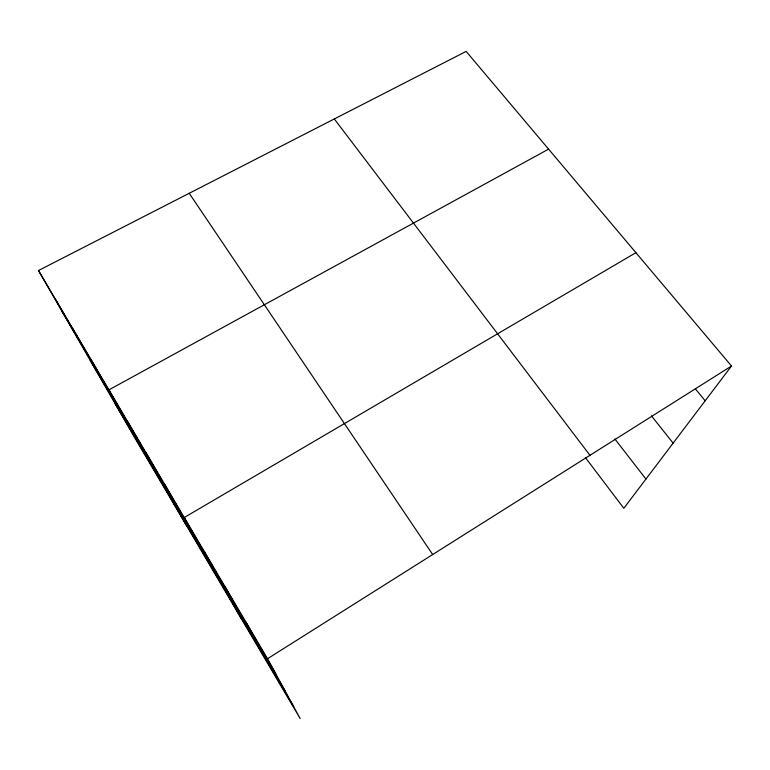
<?xml version="1.0" encoding="UTF-8"?>
<svg xmlns="http://www.w3.org/2000/svg" width="770" height="770" viewBox="0 0 770 770"><rect width="100%" height="100%" fill="white"/><g stroke="black" fill="none" stroke-linecap="round" stroke-linejoin="round"><path stroke-width="1.16" d="M38.5 270.52L267.556 658.706L300.194 718.603L134.365 437.129L38.5 270.52L466.148 51.398L731.5 366.019L623.816 508.287L585.393 457.572M267.556 658.706L731.5 366.019M635.914 252.695L184.242 517.517L241.616 619.167M548.577 149.139L108.916 389.861L186.966 526.41M695.358 388.84L705.176 400.795M651.449 415.887L673.134 443.135M614.893 438.987L645.934 479.065M334.305 118.955L589.964 455.311M189.227 193.289L432.682 554.535M61.754 310.936L275.747 673.74M90.225 360.418L285.535 691.701M114.518 402.633L293.678 706.639M72.861 328.752L94.161 365.885M55.479 299.289L77.78 338.107M90.668 358.936L110.918 394.288M145.655 452.115L162.47 481.683M127.069 420.613L145.068 452.183M164.713 484.407L180.267 511.857M204.281 551.464L217.111 574.324M224.83 586.288L236.198 606.673M245.909 622.025L255.736 639.803"/></g></svg>
